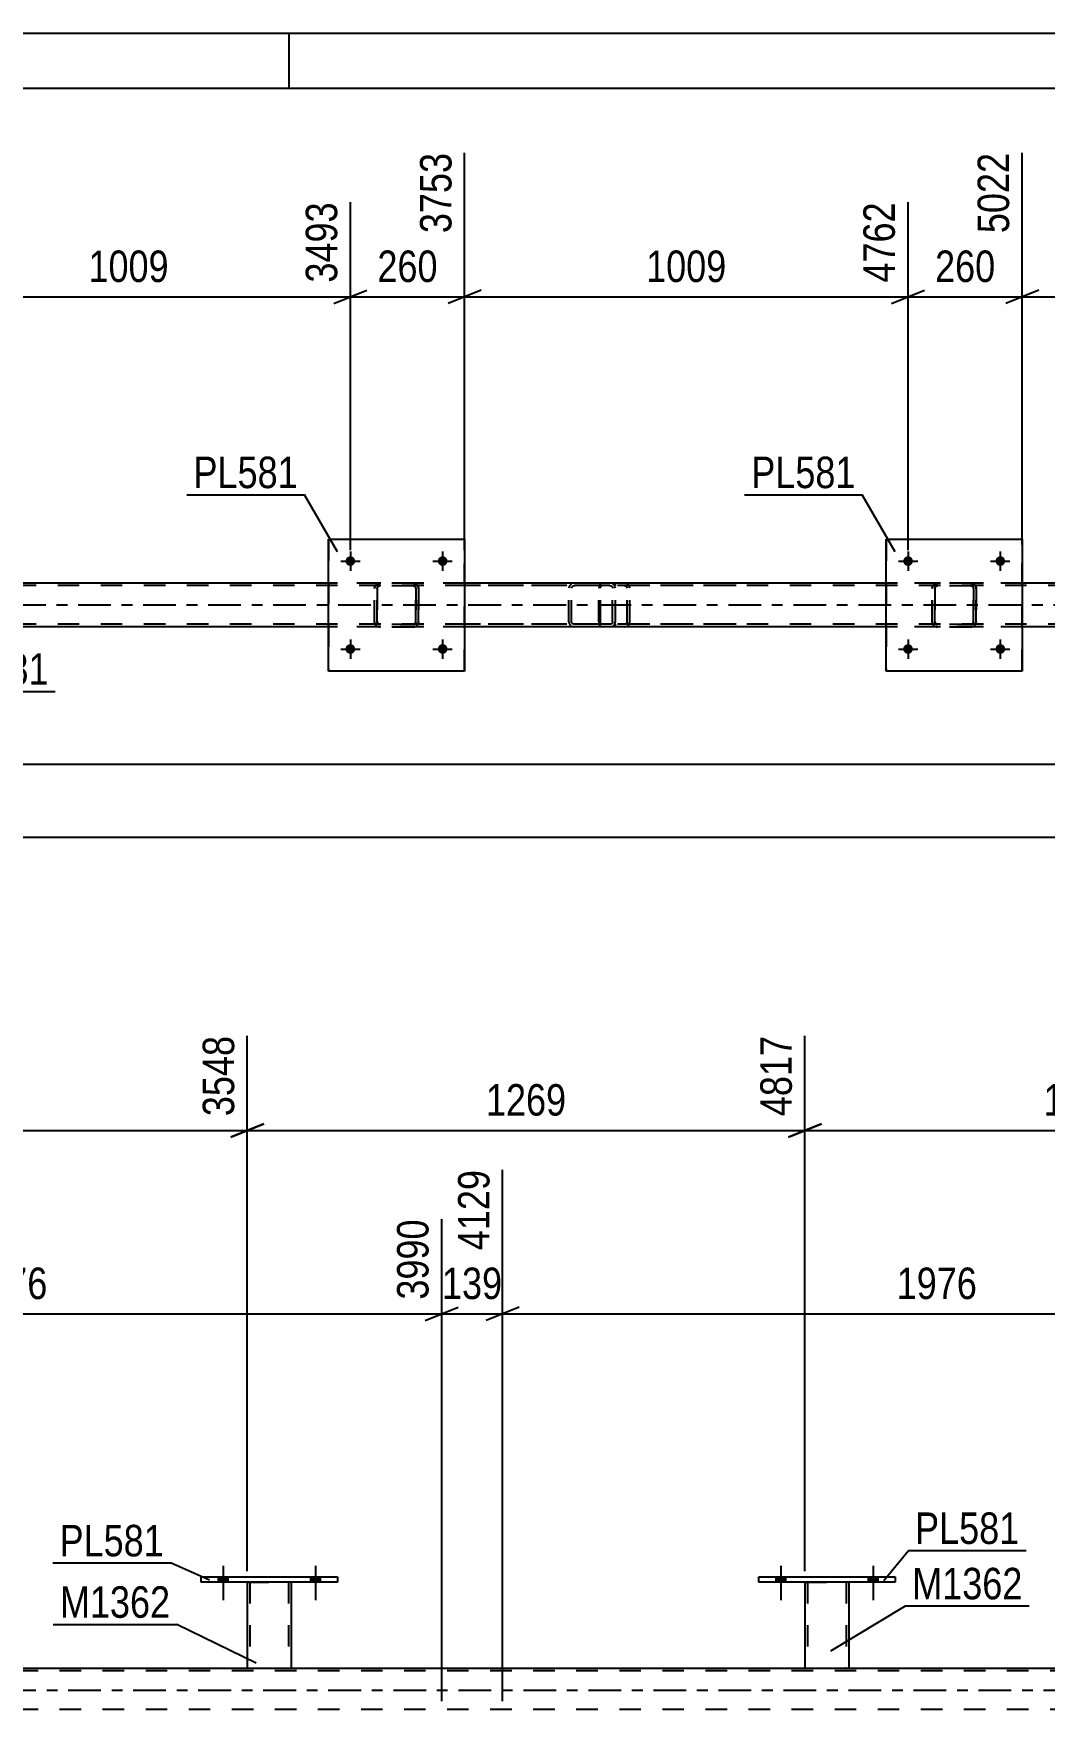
# Model space of a CAD drawing. Header units: millimetres. Extents: x 0 to 841, y 0 to 594.
# Drawn here: x 187.7 to 279.8, y 441.4 to 594 of the extents above; entities that cross this region are included whole.
import ezdxf

# ---------------------------------------------------------------- set-up
doc = ezdxf.new("R2010")
doc.units = ezdxf.units.MM
doc.linetypes.add('DXK_LINE_DOT2', pattern=[3.9198, 1.9599, -1.9599])
doc.linetypes.add('DXK_LINE_DOT3', pattern=[5.9187, 2.979, -0.9799, 0.9799, -0.9799])
doc.styles.add('Arial Narrow', font='ARIALN.TTF', dxfattribs={"height": 0.2})

# ---------------------------------------------------------------- blocks, each defined once
blk = doc.blocks.new('Unknown-122573578-1135 - 10973')
at = {"color": 5, "linetype": 'Continuous'}
for p, q in [((841, 594), (0, 594)), ((211, 589), (211, 594)), ((836, 589), (5, 589))]:
    blk.add_line(p, q, dxfattribs=at)
blk = doc.blocks.new('Part-122573578-2615 - 2500')
at = {"color": 7, "linetype": 'DXK_LINE_DOT2'}
for p, q in [((218.77, 543.49), (218.8, 543.68)), ((218.81, 543.68), (218.77, 543.49)), ((218.77, 540.45), (218.77, 543.49)), ((218.77, 543.49), (218.77, 543.49)), ((218.77, 540.45), (218.77, 543.49)), ((219.01, 543.49), (219.03, 543.59)), ((219.03, 543.59), (219.01, 543.49)), ((219.01, 540.45), (219.01, 543.49)), ((219.01, 543.49), (219.01, 543.49)), ((219.01, 543.49), (219.01, 540.45)), ((219.03, 543.59), (219.08, 543.66)), ((219.08, 543.66), (219.03, 543.59)), ((219.06, 543.94), (219.25, 543.97)), ((219.25, 543.97), (219.06, 543.94)), ((219.06, 543.94), (219.06, 543.94)), ((219.08, 543.66), (219.16, 543.72)), ((219.16, 543.72), (219.08, 543.66)), ((219.16, 543.72), (219.25, 543.73)), ((219.25, 543.73), (219.16, 543.72)), ((222.29, 543.97), (219.25, 543.97)), ((222.29, 543.73), (219.25, 543.73)), ((222.29, 543.97), (222.47, 543.94)), ((222.47, 543.94), (222.29, 543.97)), ((222.29, 543.73), (222.38, 543.72)), ((222.38, 543.72), (222.29, 543.73)), ((222.38, 543.72), (222.38, 543.72)), ((222.38, 543.72), (222.46, 543.66)), ((222.46, 543.66), (222.38, 543.72)), ((222.46, 543.66), (222.51, 543.59)), ((222.51, 543.59), (222.46, 543.66)), ((222.51, 543.59), (222.53, 543.49)), ((222.53, 543.49), (222.51, 543.59)), ((222.53, 540.45), (222.53, 543.49)), ((222.53, 543.49), (222.53, 543.49)), ((222.53, 543.49), (222.53, 540.45)), ((222.73, 543.68), (222.77, 543.49)), ((222.77, 543.49), (222.73, 543.68)), ((222.77, 540.45), (222.77, 543.49)), ((222.77, 543.49), (222.77, 543.49)), ((222.77, 543.49), (222.77, 540.45)), ((218.77, 540.45), (218.77, 540.45)), ((218.8, 540.27), (218.77, 540.45)), ((218.77, 540.45), (218.81, 540.27)), ((219.01, 540.45), (219.01, 540.45)), ((219.03, 540.36), (219.01, 540.45)), ((219.01, 540.45), (219.03, 540.36)), ((219.08, 540.28), (219.03, 540.36)), ((219.03, 540.36), (219.08, 540.28)), ((219.16, 540.23), (219.08, 540.28)), ((219.08, 540.28), (219.16, 540.23)), ((219.25, 540.21), (219.16, 540.23)), ((219.16, 540.23), (219.25, 540.21)), ((222.29, 540.21), (219.25, 540.21)), ((222.38, 540.23), (222.29, 540.21)), ((222.29, 540.21), (222.38, 540.23)), ((222.46, 540.28), (222.38, 540.23)), ((222.38, 540.23), (222.46, 540.28)), ((222.38, 540.23), (222.38, 540.23)), ((222.51, 540.36), (222.46, 540.28)), ((222.46, 540.28), (222.51, 540.36)), ((222.53, 540.45), (222.51, 540.36)), ((222.51, 540.36), (222.53, 540.45)), ((222.53, 540.45), (222.53, 540.45)), ((222.77, 540.45), (222.73, 540.27)), ((222.73, 540.27), (222.77, 540.45)), ((222.77, 540.45), (222.77, 540.45)), ((219.06, 540.01), (219.06, 540.01)), ((219.25, 539.97), (219.06, 540.01)), ((219.06, 540.01), (219.25, 539.97)), ((222.29, 539.97), (219.25, 539.97)), ((222.47, 540.01), (222.29, 539.97)), ((222.29, 539.97), (222.47, 540.01))]:
    blk.add_line(p, q, dxfattribs=at)
at = {"color": 7, "linetype": 'DXK_LINE_DOT3'}
blk.add_line((220.77, 541.97), (220.77, 541.97), dxfattribs=at)
at = {"color": 7, "linetype": 'DXK_LINE_DOT2'}
for centre, start, end in [((219.25, 543.49), 112.5, 157.5), ((219.25, 543.49), 112.5, 157.5), ((222.29, 543.49), 22.5, 67.5), ((222.29, 543.49), 22.5, 67.5), ((219.25, 540.45), 202.5, 247.5), ((219.25, 540.45), 202.5, 247.5), ((222.29, 540.45), 292.5, 337.5), ((222.29, 540.45), 292.5, 337.5)]:
    blk.add_arc(centre, 0.48, start, end, dxfattribs=at)
blk = doc.blocks.new('Part-122573578-2550 - 2500')
at = {"color": 7, "linetype": 'DXK_LINE_DOT2'}
for p, q in [((756.34, 543.74), (103.01, 543.74)), ((756.34, 543.98), (214.57, 543.98)), ((226.97, 543.98), (214.57, 543.98)), ((277.73, 543.98), (265.33, 543.98)), ((756.34, 540.22), (103.01, 540.22)), ((756.34, 539.98), (214.57, 539.98)), ((226.97, 539.98), (214.57, 539.98)), ((277.73, 539.98), (265.33, 539.98))]:
    blk.add_line(p, q, dxfattribs=at)
at = {"color": 2, "linetype": 'Continuous'}
for p, q in [((214.57, 543.98), (176.21, 543.98)), ((265.33, 543.98), (226.97, 543.98)), ((316.09, 543.98), (277.73, 543.98)), ((214.57, 539.98), (176.21, 539.98)), ((265.33, 539.98), (226.97, 539.98)), ((316.09, 539.98), (277.73, 539.98))]:
    blk.add_line(p, q, dxfattribs=at)
at = {"color": 7, "linetype": 'DXK_LINE_DOT3'}
blk.add_line((103.01, 541.98), (756.34, 541.98), dxfattribs=at)
blk = doc.blocks.new('Bolt-122573578-2576 - 2500')
at = {"linetype": 'Continuous'}
for points in [[(216.13, 545.97), (216.14, 546.07), (216.17, 546.15), (216.21, 546.23), (216.27, 546.3), (216.35, 546.36), (216.43, 546.39), (216.52, 546.41), (216.61, 546.41), (216.7, 546.39), (216.79, 546.36), (216.86, 546.3), (216.92, 546.23), (216.97, 546.15), (217, 546.07), (217.01, 545.97), (217, 545.88), (216.97, 545.8), (216.92, 545.72), (216.86, 545.65), (216.79, 545.59), (216.7, 545.56), (216.61, 545.54), (216.52, 545.54), (216.43, 545.56), (216.35, 545.59), (216.27, 545.65), (216.21, 545.72), (216.17, 545.8), (216.14, 545.88)], [(224.53, 545.97), (224.54, 546.07), (224.57, 546.15), (224.61, 546.23), (224.67, 546.3), (224.75, 546.36), (224.83, 546.39), (224.92, 546.41), (225.01, 546.41), (225.1, 546.39), (225.19, 546.36), (225.26, 546.3), (225.32, 546.23), (225.37, 546.15), (225.4, 546.07), (225.41, 545.97), (225.4, 545.88), (225.37, 545.8), (225.32, 545.72), (225.26, 545.65), (225.19, 545.59), (225.1, 545.56), (225.01, 545.54), (224.92, 545.54), (224.83, 545.56), (224.75, 545.59), (224.67, 545.65), (224.61, 545.72), (224.57, 545.8), (224.54, 545.88)]]:
    blk.add_hatch(color=1, dxfattribs=at).paths.add_polyline_path(points)
at = {"color": 1, "linetype": 'Continuous'}
for p, q in [((216.57, 546.85), (216.57, 545.09)), ((224.97, 546.85), (224.97, 545.09)), ((215.69, 545.97), (217.45, 545.97)), ((224.09, 545.97), (225.85, 545.97))]:
    blk.add_line(p, q, dxfattribs=at)
blk = doc.blocks.new('Bolt-122573578-2577 - 2500')
at = {"linetype": 'Continuous'}
for points in [[(216.13, 537.97), (216.14, 538.07), (216.17, 538.15), (216.21, 538.23), (216.27, 538.3), (216.35, 538.36), (216.43, 538.39), (216.52, 538.41), (216.61, 538.41), (216.7, 538.39), (216.79, 538.36), (216.86, 538.3), (216.92, 538.23), (216.97, 538.15), (217, 538.07), (217.01, 537.97), (217, 537.88), (216.97, 537.8), (216.92, 537.72), (216.86, 537.65), (216.79, 537.59), (216.7, 537.56), (216.61, 537.54), (216.52, 537.54), (216.43, 537.56), (216.35, 537.59), (216.27, 537.65), (216.21, 537.72), (216.17, 537.8), (216.14, 537.88)], [(224.53, 537.97), (224.54, 538.07), (224.57, 538.15), (224.61, 538.23), (224.67, 538.3), (224.75, 538.36), (224.83, 538.39), (224.92, 538.41), (225.01, 538.41), (225.1, 538.39), (225.19, 538.36), (225.26, 538.3), (225.32, 538.23), (225.37, 538.15), (225.4, 538.07), (225.41, 537.97), (225.4, 537.88), (225.37, 537.8), (225.32, 537.72), (225.26, 537.65), (225.19, 537.59), (225.1, 537.56), (225.01, 537.54), (224.92, 537.54), (224.83, 537.56), (224.75, 537.59), (224.67, 537.65), (224.61, 537.72), (224.57, 537.8), (224.54, 537.88)]]:
    blk.add_hatch(color=1, dxfattribs=at).paths.add_polyline_path(points)
at = {"color": 1, "linetype": 'Continuous'}
for p, q in [((216.57, 538.85), (216.57, 537.09)), ((224.97, 538.85), (224.97, 537.09)), ((215.69, 537.97), (217.45, 537.97)), ((224.09, 537.97), (225.85, 537.97))]:
    blk.add_line(p, q, dxfattribs=at)
blk = doc.blocks.new('Bolt-122573578-2578 - 2500')
at = {"linetype": 'Continuous'}
for points in [[(266.89, 545.97), (266.9, 546.07), (266.93, 546.15), (266.98, 546.23), (267.04, 546.3), (267.11, 546.36), (267.2, 546.39), (267.29, 546.41), (267.38, 546.41), (267.47, 546.39), (267.55, 546.36), (267.63, 546.3), (267.69, 546.23), (267.73, 546.15), (267.76, 546.07), (267.77, 545.97), (267.76, 545.88), (267.73, 545.8), (267.69, 545.72), (267.63, 545.65), (267.55, 545.59), (267.47, 545.56), (267.38, 545.54), (267.29, 545.54), (267.2, 545.56), (267.11, 545.59), (267.04, 545.65), (266.98, 545.72), (266.93, 545.8), (266.9, 545.88)], [(275.29, 545.97), (275.3, 546.07), (275.33, 546.15), (275.38, 546.23), (275.44, 546.3), (275.51, 546.36), (275.6, 546.39), (275.69, 546.41), (275.78, 546.41), (275.87, 546.39), (275.95, 546.36), (276.03, 546.3), (276.09, 546.23), (276.13, 546.15), (276.16, 546.07), (276.17, 545.97), (276.16, 545.88), (276.13, 545.8), (276.09, 545.72), (276.03, 545.65), (275.95, 545.59), (275.87, 545.56), (275.78, 545.54), (275.69, 545.54), (275.6, 545.56), (275.51, 545.59), (275.44, 545.65), (275.38, 545.72), (275.33, 545.8), (275.3, 545.88)]]:
    blk.add_hatch(color=1, dxfattribs=at).paths.add_polyline_path(points)
at = {"color": 1, "linetype": 'Continuous'}
for p, q in [((267.33, 546.85), (267.33, 545.09)), ((275.73, 546.85), (275.73, 545.09)), ((266.45, 545.97), (268.21, 545.97)), ((274.85, 545.97), (276.61, 545.97))]:
    blk.add_line(p, q, dxfattribs=at)
blk = doc.blocks.new('Bolt-122573578-2579 - 2500')
at = {"linetype": 'Continuous'}
for points in [[(266.89, 537.97), (266.9, 538.07), (266.93, 538.15), (266.98, 538.23), (267.04, 538.3), (267.11, 538.36), (267.2, 538.39), (267.29, 538.41), (267.38, 538.41), (267.47, 538.39), (267.55, 538.36), (267.63, 538.3), (267.69, 538.23), (267.73, 538.15), (267.76, 538.07), (267.77, 537.97), (267.76, 537.88), (267.73, 537.8), (267.69, 537.72), (267.63, 537.65), (267.55, 537.59), (267.47, 537.56), (267.38, 537.54), (267.29, 537.54), (267.2, 537.56), (267.11, 537.59), (267.04, 537.65), (266.98, 537.72), (266.93, 537.8), (266.9, 537.88)], [(275.29, 537.97), (275.3, 538.07), (275.33, 538.15), (275.38, 538.23), (275.44, 538.3), (275.51, 538.36), (275.6, 538.39), (275.69, 538.41), (275.78, 538.41), (275.87, 538.39), (275.95, 538.36), (276.03, 538.3), (276.09, 538.23), (276.13, 538.15), (276.16, 538.07), (276.17, 537.97), (276.16, 537.88), (276.13, 537.8), (276.09, 537.72), (276.03, 537.65), (275.95, 537.59), (275.87, 537.56), (275.78, 537.54), (275.69, 537.54), (275.6, 537.56), (275.51, 537.59), (275.44, 537.65), (275.38, 537.72), (275.33, 537.8), (275.3, 537.88)]]:
    blk.add_hatch(color=1, dxfattribs=at).paths.add_polyline_path(points)
at = {"color": 1, "linetype": 'Continuous'}
for p, q in [((267.33, 538.85), (267.33, 537.09)), ((275.73, 538.85), (275.73, 537.09)), ((266.45, 537.97), (268.21, 537.97)), ((274.85, 537.97), (276.61, 537.97))]:
    blk.add_line(p, q, dxfattribs=at)
blk = doc.blocks.new('Part-122573578-2614 - 2500')
at = {"color": 2, "linetype": 'Continuous'}
for p, q in [((214.57, 535.97), (214.57, 547.97)), ((214.57, 547.97), (214.57, 547.97)), ((214.57, 547.97), (226.97, 547.97)), ((226.97, 547.97), (226.97, 535.97)), ((214.57, 535.97), (214.57, 535.97)), ((226.97, 535.97), (214.57, 535.97))]:
    blk.add_line(p, q, dxfattribs=at)
at = {"color": 7, "linetype": 'DXK_LINE_DOT2'}
for p, q in [((214.57, 547.97), (214.57, 535.97)), ((214.57, 547.97), (214.57, 547.97)), ((226.97, 535.97), (226.97, 547.97)), ((214.57, 535.97), (214.57, 535.97))]:
    blk.add_line(p, q, dxfattribs=at)
blk = doc.blocks.new('Part-122573578-2620 - 2500')
at = {"color": 2, "linetype": 'Continuous'}
for p, q in [((265.33, 535.97), (265.33, 547.97)), ((265.33, 547.97), (265.33, 547.97)), ((265.33, 547.97), (277.73, 547.97)), ((277.73, 547.97), (277.73, 535.97)), ((265.33, 535.97), (265.33, 535.97)), ((277.73, 535.97), (265.33, 535.97))]:
    blk.add_line(p, q, dxfattribs=at)
at = {"color": 7, "linetype": 'DXK_LINE_DOT2'}
for p, q in [((265.33, 547.97), (265.33, 535.97)), ((265.33, 547.97), (265.33, 547.97)), ((277.73, 535.97), (277.73, 547.97)), ((265.33, 535.97), (265.33, 535.97))]:
    blk.add_line(p, q, dxfattribs=at)
blk = doc.blocks.new('Part-122573578-2621 - 2500')
at = {"color": 7, "linetype": 'DXK_LINE_DOT2'}
for p, q in [((269.53, 543.49), (269.57, 543.68)), ((269.57, 543.68), (269.53, 543.49)), ((269.53, 540.45), (269.53, 543.49)), ((269.53, 543.49), (269.53, 543.49)), ((269.53, 540.45), (269.53, 543.49)), ((269.77, 543.49), (269.79, 543.59)), ((269.79, 543.59), (269.77, 543.49)), ((269.77, 540.45), (269.77, 543.49)), ((269.77, 543.49), (269.77, 543.49)), ((269.77, 543.49), (269.77, 540.45)), ((269.79, 543.59), (269.84, 543.66)), ((269.84, 543.66), (269.79, 543.59)), ((269.83, 543.94), (270.01, 543.97)), ((270.01, 543.97), (269.83, 543.94)), ((269.83, 543.94), (269.83, 543.94)), ((269.84, 543.66), (269.92, 543.72)), ((269.92, 543.72), (269.84, 543.66)), ((269.92, 543.72), (270.01, 543.73)), ((270.01, 543.73), (269.92, 543.72)), ((273.05, 543.97), (270.01, 543.97)), ((273.05, 543.73), (270.01, 543.73)), ((273.05, 543.97), (273.23, 543.94)), ((273.24, 543.94), (273.05, 543.97)), ((273.05, 543.73), (273.14, 543.72)), ((273.14, 543.72), (273.05, 543.73)), ((273.14, 543.72), (273.14, 543.72)), ((273.14, 543.72), (273.22, 543.66)), ((273.22, 543.66), (273.14, 543.72)), ((273.22, 543.66), (273.27, 543.59)), ((273.27, 543.59), (273.22, 543.66)), ((273.27, 543.59), (273.29, 543.49)), ((273.29, 543.49), (273.27, 543.59)), ((273.29, 540.45), (273.29, 543.49)), ((273.29, 543.49), (273.29, 543.49)), ((273.29, 543.49), (273.29, 540.45)), ((273.49, 543.68), (273.53, 543.49)), ((273.53, 543.49), (273.5, 543.68)), ((273.53, 540.45), (273.53, 543.49)), ((273.53, 543.49), (273.53, 543.49)), ((273.53, 543.49), (273.53, 540.45)), ((269.53, 540.45), (269.53, 540.45)), ((269.57, 540.27), (269.53, 540.45)), ((269.53, 540.45), (269.57, 540.27)), ((269.77, 540.45), (269.77, 540.45)), ((269.79, 540.36), (269.77, 540.45)), ((269.77, 540.45), (269.79, 540.36)), ((269.84, 540.28), (269.79, 540.36)), ((269.79, 540.36), (269.84, 540.28)), ((269.92, 540.23), (269.84, 540.28)), ((269.84, 540.28), (269.92, 540.23)), ((270.01, 540.21), (269.92, 540.23)), ((269.92, 540.23), (270.01, 540.21)), ((273.05, 540.21), (270.01, 540.21)), ((273.14, 540.23), (273.05, 540.21)), ((273.05, 540.21), (273.14, 540.23)), ((273.22, 540.28), (273.14, 540.23)), ((273.14, 540.23), (273.22, 540.28)), ((273.14, 540.23), (273.14, 540.23)), ((273.27, 540.36), (273.22, 540.28)), ((273.22, 540.28), (273.27, 540.36)), ((273.29, 540.45), (273.27, 540.36)), ((273.27, 540.36), (273.29, 540.45)), ((273.29, 540.45), (273.29, 540.45)), ((273.53, 540.45), (273.49, 540.27)), ((273.5, 540.27), (273.53, 540.45)), ((273.53, 540.45), (273.53, 540.45)), ((269.83, 540.01), (269.83, 540.01)), ((270.01, 539.97), (269.83, 540.01)), ((269.83, 540.01), (270.01, 539.97)), ((273.05, 539.97), (270.01, 539.97)), ((273.23, 540.01), (273.05, 539.97)), ((273.05, 539.97), (273.24, 540.01))]:
    blk.add_line(p, q, dxfattribs=at)
at = {"color": 7, "linetype": 'DXK_LINE_DOT3'}
blk.add_line((271.53, 541.97), (271.53, 541.97), dxfattribs=at)
at = {"color": 7, "linetype": 'DXK_LINE_DOT2'}
for centre, start, end in [((270.01, 543.49), 112.5, 157.5), ((270.01, 543.49), 112.5, 157.5), ((273.05, 543.49), 22.5, 67.5), ((273.05, 543.49), 22.5, 67.5), ((270.01, 540.45), 202.5, 247.5), ((270.01, 540.45), 202.5, 247.5), ((273.05, 540.45), 292.5, 337.5), ((273.05, 540.45), 292.5, 337.5)]:
    blk.add_arc(centre, 0.48, start, end, dxfattribs=at)
blk = doc.blocks.new('Part-122573578-2693 - 2500')
at = {"color": 7, "linetype": 'DXK_LINE_DOT2'}
for p, q in [((239.22, 543.68), (239.2, 543.5)), ((239.2, 540.46), (239.2, 543.5)), ((239.28, 543.83), (239.22, 543.68)), ((239.36, 543.94), (239.28, 543.83)), ((239.33, 543.5), (239.34, 543.59)), ((239.33, 540.46), (239.33, 543.5)), ((239.34, 543.59), (239.37, 543.67)), ((239.46, 543.98), (239.36, 543.94)), ((239.37, 543.67), (239.41, 543.72)), ((239.41, 543.72), (239.46, 543.74)), ((251.68, 543.98), (239.46, 543.98)), ((251.68, 543.74), (239.46, 543.74)), ((240.69, 543.74), (240.69, 543.98)), ((241.7, 543.94), (241.5, 543.98)), ((241.5, 543.74), (241.6, 543.72)), ((241.6, 543.72), (241.68, 543.67)), ((241.68, 543.67), (241.74, 543.59)), ((241.74, 543.59), (241.76, 543.5)), ((241.76, 540.46), (241.76, 543.5)), ((241.97, 543.67), (241.97, 543.68)), ((242.01, 543.5), (241.97, 543.67)), ((242.01, 540.46), (242.01, 543.5)), ((239.2, 540.46), (239.22, 540.27)), ((239.22, 540.27), (239.28, 540.12)), ((239.28, 540.12), (239.36, 540.01)), ((239.34, 540.36), (239.33, 540.46)), ((239.37, 540.29), (239.34, 540.36)), ((239.41, 540.23), (239.37, 540.29)), ((239.46, 540.22), (239.41, 540.23)), ((251.68, 540.22), (239.46, 540.22)), ((240.69, 539.98), (240.69, 540.22)), ((241.6, 540.23), (241.5, 540.22)), ((241.68, 540.29), (241.6, 540.23)), ((241.74, 540.36), (241.68, 540.29)), ((241.76, 540.46), (241.74, 540.36)), ((241.97, 540.27), (242.01, 540.46)), ((239.36, 540.01), (239.46, 539.98)), ((251.68, 539.98), (239.46, 539.98)), ((241.5, 539.98), (241.7, 540.01))]:
    blk.add_line(p, q, dxfattribs=at)
for centre, start, end in [((241.52, 543.48), 23.9465, 68.8966), ((241.52, 540.47), 291.1034, 336.0535)]:
    blk.add_arc(centre, 0.493, start, end, dxfattribs=at)
blk = doc.blocks.new('Part-122573578-2706 - 2500')
at = {"color": 7, "linetype": 'DXK_LINE_DOT2'}
for p, q in [((240.18, 543.98), (226.12, 543.98)), ((240.18, 543.74), (226.12, 543.74)), ((236.49, 543.67), (236.46, 543.5)), ((236.46, 540.46), (236.46, 543.5)), ((236.5, 543.68), (236.49, 543.67)), ((236.71, 543.5), (236.73, 543.59)), ((236.71, 540.46), (236.71, 543.5)), ((236.73, 543.59), (236.79, 543.67)), ((236.97, 543.98), (236.77, 543.94)), ((236.79, 543.67), (236.87, 543.72)), ((236.87, 543.72), (236.97, 543.74)), ((240.37, 543.94), (240.18, 543.98)), ((240.18, 543.74), (240.28, 543.72)), ((240.28, 543.72), (240.36, 543.67)), ((240.36, 543.67), (240.42, 543.59)), ((240.42, 543.59), (240.43, 543.5)), ((240.43, 540.46), (240.43, 543.5)), ((240.65, 543.67), (240.65, 543.68)), ((240.69, 543.5), (240.65, 543.67)), ((240.69, 540.46), (240.69, 543.5)), ((240.18, 540.22), (226.12, 540.22)), ((236.46, 540.46), (236.5, 540.27)), ((236.73, 540.36), (236.71, 540.46)), ((236.79, 540.29), (236.73, 540.36)), ((236.87, 540.23), (236.79, 540.29)), ((236.97, 540.22), (236.87, 540.23)), ((240.28, 540.23), (240.18, 540.22)), ((240.36, 540.29), (240.28, 540.23)), ((240.42, 540.36), (240.36, 540.29)), ((240.43, 540.46), (240.42, 540.36)), ((240.65, 540.27), (240.69, 540.46)), ((240.18, 539.98), (226.12, 539.98)), ((236.77, 540.01), (236.97, 539.98)), ((240.18, 539.98), (240.37, 540.01))]:
    blk.add_line(p, q, dxfattribs=at)
for centre, start, end in [((236.95, 543.48), 110.9282, 155.8647), ((240.2, 543.48), 24.1353, 69.0718), ((236.95, 540.47), 204.1353, 249.0718), ((240.2, 540.47), 290.9282, 335.8647)]:
    blk.add_arc(centre, 0.495, start, end, dxfattribs=at)
blk = doc.blocks.new('Part-122573578-3309 - 3249')
at = {"color": 2, "linetype": 'Continuous'}
blk.add_line((90.27, 445.2), (744.75, 445.2), dxfattribs=at)
at = {"color": 7, "linetype": 'DXK_LINE_DOT2'}
for p, q in [((744.75, 444.96), (90.27, 444.96)), ((744.75, 441.44), (90.27, 441.44))]:
    blk.add_line(p, q, dxfattribs=at)
at = {"color": 7, "linetype": 'DXK_LINE_DOT3'}
blk.add_line((90.27, 443.2), (744.75, 443.2), dxfattribs=at)
blk = doc.blocks.new('Bolt-122573578-3516 - 3249')
at = {"linetype": 'Continuous'}
for points in [[(255.31, 453.04), (256.19, 453.04), (256.19, 453.52), (255.31, 453.52)], [(263.71, 453.04), (264.59, 453.04), (264.59, 453.52), (263.71, 453.52)]]:
    blk.add_hatch(color=1, dxfattribs=at).paths.add_polyline_path(points)
at = {"color": 1, "linetype": 'Continuous'}
for p, q in [((255.31, 453.52), (255.31, 453.04)), ((255.75, 454.52), (255.75, 451.4)), ((256.19, 453.52), (256.19, 453.04)), ((263.71, 453.52), (263.71, 453.04)), ((264.15, 454.52), (264.15, 451.4)), ((264.59, 453.52), (264.59, 453.04))]:
    blk.add_line(p, q, dxfattribs=at)
blk = doc.blocks.new('Bolt-122573578-3518 - 3249')
at = {"linetype": 'Continuous'}
for points in [[(204.55, 453.04), (205.43, 453.04), (205.43, 453.52), (204.55, 453.52)], [(212.95, 453.04), (213.83, 453.04), (213.83, 453.52), (212.95, 453.52)]]:
    blk.add_hatch(color=1, dxfattribs=at).paths.add_polyline_path(points)
at = {"color": 1, "linetype": 'Continuous'}
for p, q in [((204.55, 453.52), (204.55, 453.04)), ((204.99, 454.52), (204.99, 451.4)), ((205.43, 453.52), (205.43, 453.04)), ((212.95, 453.52), (212.95, 453.04)), ((213.39, 454.52), (213.39, 451.4)), ((213.83, 453.52), (213.83, 453.04))]:
    blk.add_line(p, q, dxfattribs=at)
blk = doc.blocks.new('Bolt-122573578-3519 - 3249')
at = {"linetype": 'Continuous'}
for points in [[(204.55, 453.04), (205.43, 453.04), (205.43, 453.52), (204.55, 453.52)], [(212.95, 453.04), (213.83, 453.04), (213.83, 453.52), (212.95, 453.52)]]:
    blk.add_hatch(color=1, dxfattribs=at).paths.add_polyline_path(points)
at = {"color": 1, "linetype": 'Continuous'}
for p, q in [((204.55, 453.52), (204.55, 453.04)), ((204.99, 454.52), (204.99, 451.4)), ((205.43, 453.52), (205.43, 453.04)), ((212.95, 453.52), (212.95, 453.04)), ((213.39, 454.52), (213.39, 451.4)), ((213.83, 453.52), (213.83, 453.04))]:
    blk.add_line(p, q, dxfattribs=at)
blk = doc.blocks.new('Bolt-122573578-3551 - 3249')
at = {"linetype": 'Continuous'}
for points in [[(255.31, 453.04), (256.19, 453.04), (256.19, 453.52), (255.31, 453.52)], [(263.71, 453.04), (264.59, 453.04), (264.59, 453.52), (263.71, 453.52)]]:
    blk.add_hatch(color=1, dxfattribs=at).paths.add_polyline_path(points)
at = {"color": 1, "linetype": 'Continuous'}
for p, q in [((255.31, 453.52), (255.31, 453.04)), ((255.75, 454.52), (255.75, 451.4)), ((256.19, 453.52), (256.19, 453.04)), ((263.71, 453.52), (263.71, 453.04)), ((264.15, 454.52), (264.15, 451.4)), ((264.59, 453.52), (264.59, 453.04))]:
    blk.add_line(p, q, dxfattribs=at)
blk = doc.blocks.new('Part-122573578-3610 - 3249')
at = {"color": 2, "linetype": 'Continuous'}
for p, q in [((253.75, 453.52), (266.15, 453.52)), ((253.75, 453.04), (253.75, 453.52)), ((266.15, 453.52), (266.15, 453.04)), ((266.15, 453.04), (253.75, 453.04))]:
    blk.add_line(p, q, dxfattribs=at)
blk = doc.blocks.new('Part-122573578-3615 - 3249')
at = {"color": 2, "linetype": 'Continuous'}
for p, q in [((207.19, 453.04), (207.18, 445.2)), ((211.19, 453.04), (211.18, 445.2)), ((207.18, 445.2), (211.18, 445.2))]:
    blk.add_line(p, q, dxfattribs=at)
at = {"color": 7, "linetype": 'DXK_LINE_DOT2'}
for p, q in [((207.19, 453.04), (211.19, 453.04)), ((207.19, 453.04), (207.19, 453.04)), ((207.19, 453.04), (207.19, 453.04)), ((207.43, 453.04), (207.42, 445.2)), ((210.95, 453.04), (210.94, 445.2)), ((211.19, 453.04), (211.19, 453.04)), ((211.19, 453.04), (211.19, 453.04)), ((210.89, 445.2), (210.93, 445.2)), ((210.89, 445.2), (210.93, 445.2)), ((210.93, 445.2), (210.94, 445.2)), ((210.93, 445.2), (210.94, 445.2))]:
    blk.add_line(p, q, dxfattribs=at)
blk = doc.blocks.new('Part-122573578-3620 - 3249')
at = {"color": 2, "linetype": 'Continuous'}
for p, q in [((202.99, 453.52), (215.39, 453.52)), ((202.99, 453.04), (202.99, 453.52)), ((215.39, 453.52), (215.39, 453.04)), ((215.39, 453.04), (202.99, 453.04))]:
    blk.add_line(p, q, dxfattribs=at)
blk = doc.blocks.new('Part-122573578-3694 - 3249')
at = {"color": 2, "linetype": 'Continuous'}
for p, q in [((257.95, 453.04), (257.95, 445.2)), ((261.95, 453.04), (261.95, 445.2)), ((257.95, 445.2), (261.95, 445.2))]:
    blk.add_line(p, q, dxfattribs=at)
at = {"color": 7, "linetype": 'DXK_LINE_DOT2'}
for p, q in [((257.95, 453.04), (261.95, 453.04)), ((257.95, 453.04), (257.95, 453.04)), ((257.95, 453.04), (257.95, 453.04)), ((258.19, 453.04), (258.19, 445.2)), ((261.71, 453.04), (261.71, 445.2)), ((261.95, 453.04), (261.95, 453.04)), ((261.95, 453.04), (261.95, 453.04)), ((261.69, 445.2), (261.65, 445.2)), ((261.65, 445.2), (261.69, 445.2)), ((261.71, 445.2), (261.69, 445.2)), ((261.69, 445.2), (261.71, 445.2))]:
    blk.add_line(p, q, dxfattribs=at)
blk = doc.blocks.new('StraightDimension-122573578-2791 - 2500')
at = {"color": 7, "linetype": 'Continuous'}
blk.add_line((87.45, 520.86), (794.1, 520.86), dxfattribs=at)
blk = doc.blocks.new('StraightDimension-122573578-7342 - 2500')
at = {"color": 7, "linetype": 'Continuous'}
for p, q in [((277.73, 547.48), (277.73, 583.14)), ((318.09, 546.97), (318.09, 578.64)), ((279.23, 570.63), (276.23, 569.43)), ((316.59, 569.43), (319.59, 570.63)), ((277.73, 570.03), (318.09, 570.03))]:
    blk.add_line(p, q, dxfattribs=at)
at = {"color": 0, "linetype": 'Continuous'}
blk.add_wipeout([(317.49, 579.24), (313.29, 579.24), (313.29, 570.73), (317.49, 570.73)], dxfattribs=at)
at = {"color": 0}
blk.add_wipeout([(302.17, 570.78), (302.17, 574.98), (293.65, 574.98), (293.65, 570.78)], dxfattribs=at)
at = {"color": 3, "linetype": 'Continuous', "style": 'Arial Narrow'}
blk.add_text('6031', height=2.863, rotation=90.0002, dxfattribs=at).set_placement((316.89, 571.33))
at = {"color": 3, "style": 'Arial Narrow'}
blk.add_text('1009', height=2.863, dxfattribs=at).set_placement((294.25, 571.38))
blk = doc.blocks.new('StraightDimension-122573578-7343 - 2500')
at = {"color": 7, "linetype": 'Continuous'}
for p, q in [((277.73, 547.48), (277.73, 583.14)), ((267.33, 546.97), (267.33, 578.64)), ((265.83, 569.43), (268.83, 570.63)), ((279.23, 570.63), (276.23, 569.43)), ((267.33, 570.03), (277.73, 570.03))]:
    blk.add_line(p, q, dxfattribs=at)
at = {"color": 0}
blk.add_wipeout([(275.87, 570.78), (275.87, 574.98), (269.19, 574.98), (269.19, 570.78)], dxfattribs=at)
at = {"color": 3, "style": 'Arial Narrow'}
blk.add_text('260', height=2.863, dxfattribs=at).set_placement((269.79, 571.38))
at = {"color": 0, "linetype": 'Continuous'}
blk.add_wipeout([(277.13, 583.74), (272.93, 583.74), (272.93, 575.23), (277.13, 575.23)], dxfattribs=at)
at = {"color": 3, "linetype": 'Continuous', "style": 'Arial Narrow'}
blk.add_text('5022', height=2.863, rotation=90.0002, dxfattribs=at).set_placement((276.53, 575.83))
blk = doc.blocks.new('StraightDimension-122573578-7344 - 2500')
at = {"color": 7, "linetype": 'Continuous'}
for p, q in [((226.97, 546.98), (226.97, 583.14)), ((267.33, 546.97), (267.33, 578.64)), ((228.47, 570.63), (225.47, 569.43)), ((265.83, 569.43), (268.83, 570.63)), ((226.97, 570.03), (267.33, 570.03))]:
    blk.add_line(p, q, dxfattribs=at)
at = {"color": 0, "linetype": 'Continuous'}
blk.add_wipeout([(266.73, 579.24), (262.53, 579.24), (262.53, 570.73), (266.73, 570.73)], dxfattribs=at)
at = {"color": 0}
blk.add_wipeout([(251.41, 570.78), (251.41, 574.98), (242.89, 574.98), (242.89, 570.78)], dxfattribs=at)
at = {"color": 3, "linetype": 'Continuous', "style": 'Arial Narrow'}
blk.add_text('4762', height=2.863, rotation=90.0002, dxfattribs=at).set_placement((266.13, 571.33))
at = {"color": 3, "style": 'Arial Narrow'}
blk.add_text('1009', height=2.863, dxfattribs=at).set_placement((243.49, 571.38))
blk = doc.blocks.new('StraightDimension-122573578-7345 - 2500')
at = {"color": 7, "linetype": 'Continuous'}
for p, q in [((226.97, 546.98), (226.97, 583.14)), ((216.57, 546.97), (216.57, 578.64)), ((215.07, 569.43), (218.07, 570.63)), ((228.47, 570.63), (225.47, 569.43)), ((216.57, 570.03), (226.97, 570.03))]:
    blk.add_line(p, q, dxfattribs=at)
at = {"color": 0}
blk.add_wipeout([(225.11, 570.78), (225.11, 574.98), (218.43, 574.98), (218.43, 570.78)], dxfattribs=at)
at = {"color": 3, "style": 'Arial Narrow'}
blk.add_text('260', height=2.863, dxfattribs=at).set_placement((219.03, 571.38))
at = {"color": 0, "linetype": 'Continuous'}
blk.add_wipeout([(226.37, 583.74), (222.17, 583.74), (222.17, 575.23), (226.37, 575.23)], dxfattribs=at)
at = {"color": 3, "linetype": 'Continuous', "style": 'Arial Narrow'}
blk.add_text('3753', height=2.863, rotation=90.0002, dxfattribs=at).set_placement((225.77, 575.83))
blk = doc.blocks.new('StraightDimension-122573578-7346 - 2500')
at = {"color": 7, "linetype": 'Continuous'}
for p, q in [((176.21, 547.33), (176.21, 583.14)), ((216.57, 546.97), (216.57, 578.64)), ((177.71, 570.63), (174.71, 569.43)), ((215.07, 569.43), (218.07, 570.63)), ((176.21, 570.03), (216.57, 570.03))]:
    blk.add_line(p, q, dxfattribs=at)
at = {"color": 0, "linetype": 'Continuous'}
blk.add_wipeout([(215.97, 579.24), (211.77, 579.24), (211.77, 570.73), (215.97, 570.73)], dxfattribs=at)
at = {"color": 0}
blk.add_wipeout([(200.64, 570.78), (200.64, 574.98), (192.13, 574.98), (192.13, 570.78)], dxfattribs=at)
at = {"color": 3, "linetype": 'Continuous', "style": 'Arial Narrow'}
blk.add_text('3493', height=2.863, rotation=90.0002, dxfattribs=at).set_placement((215.37, 571.33))
at = {"color": 3, "style": 'Arial Narrow'}
blk.add_text('1009', height=2.863, dxfattribs=at).set_placement((192.73, 571.38))
blk = doc.blocks.new('StraightDimension-122573578-7714 - 2500')
at = {"color": 7, "linetype": 'Continuous'}
blk.add_line((88.09, 527.5), (793.46, 527.5), dxfattribs=at)
blk = doc.blocks.new('StraightDimension-122573578-4222 - 3249')
at = {"color": 7, "linetype": 'Continuous'}
for p, q in [((156.42, 454.04), (156.42, 502.76)), ((207.19, 454.04), (207.19, 502.76)), ((157.92, 494.75), (154.92, 493.55)), ((205.69, 493.55), (208.69, 494.75)), ((156.42, 494.15), (207.19, 494.15))]:
    blk.add_line(p, q, dxfattribs=at)
at = {"color": 0, "linetype": 'Continuous'}
blk.add_wipeout([(206.59, 503.36), (202.39, 503.36), (202.39, 494.85), (206.59, 494.85)], dxfattribs=at)
at = {"color": 0}
blk.add_wipeout([(186.06, 494.9), (186.06, 499.1), (177.55, 499.1), (177.55, 494.9)], dxfattribs=at)
at = {"color": 3, "linetype": 'Continuous', "style": 'Arial Narrow'}
blk.add_text('3548', height=2.863, rotation=90.0002, dxfattribs=at).set_placement((205.99, 495.45))
at = {"color": 3, "style": 'Arial Narrow'}
blk.add_text('1269', height=2.863, dxfattribs=at).set_placement((178.15, 495.5))
blk = doc.blocks.new('StraightDimension-122573578-10283 - 3249')
at = {"color": 7, "linetype": 'Continuous'}
for p, q in [((230.43, 442.2), (230.43, 490.57)), ((224.88, 442.2), (224.88, 486.07)), ((223.38, 476.85), (226.38, 478.05)), ((231.93, 478.05), (228.93, 476.85)), ((224.88, 477.45), (230.43, 477.45))]:
    blk.add_line(p, q, dxfattribs=at)
at = {"color": 0}
blk.add_wipeout([(230.99, 478.2), (230.99, 482.4), (224.31, 482.4), (224.31, 478.2)], dxfattribs=at)
at = {"color": 3, "style": 'Arial Narrow'}
blk.add_text('139', height=2.863, dxfattribs=at).set_placement((224.91, 478.8))
at = {"color": 0, "linetype": 'Continuous'}
blk.add_wipeout([(229.83, 491.17), (225.63, 491.17), (225.63, 482.65), (229.83, 482.65)], dxfattribs=at)
at = {"color": 3, "linetype": 'Continuous', "style": 'Arial Narrow'}
blk.add_text('4129', height=2.863, rotation=90.0002, dxfattribs=at).set_placement((229.23, 483.25))
blk = doc.blocks.new('StraightDimension-122573578-4202 - 3249')
at = {"color": 7, "linetype": 'Continuous'}
for p, q in [((257.95, 454.04), (257.95, 502.76)), ((308.71, 454.04), (308.71, 502.76)), ((259.45, 494.75), (256.45, 493.55)), ((307.21, 493.55), (310.21, 494.75)), ((257.95, 494.15), (308.71, 494.15))]:
    blk.add_line(p, q, dxfattribs=at)
at = {"color": 0, "linetype": 'Continuous'}
blk.add_wipeout([(308.11, 503.36), (303.91, 503.36), (303.91, 494.85), (308.11, 494.85)], dxfattribs=at)
at = {"color": 0}
blk.add_wipeout([(287.58, 494.9), (287.58, 499.1), (279.07, 499.1), (279.07, 494.9)], dxfattribs=at)
at = {"color": 3, "linetype": 'Continuous', "style": 'Arial Narrow'}
blk.add_text('6086', height=2.863, rotation=90.0002, dxfattribs=at).set_placement((307.51, 495.45))
at = {"color": 3, "style": 'Arial Narrow'}
blk.add_text('1269', height=2.863, dxfattribs=at).set_placement((279.67, 495.5))
blk = doc.blocks.new('StraightDimension-122573578-4212 - 3249')
at = {"color": 7, "linetype": 'Continuous'}
for p, q in [((207.19, 454.04), (207.19, 502.76)), ((257.95, 454.04), (257.95, 502.76)), ((208.69, 494.75), (205.69, 493.55)), ((256.45, 493.55), (259.45, 494.75)), ((207.19, 494.15), (257.95, 494.15))]:
    blk.add_line(p, q, dxfattribs=at)
at = {"color": 0, "linetype": 'Continuous'}
blk.add_wipeout([(257.35, 503.36), (253.15, 503.36), (253.15, 494.85), (257.35, 494.85)], dxfattribs=at)
at = {"color": 0}
blk.add_wipeout([(236.82, 494.9), (236.82, 499.1), (228.31, 499.1), (228.31, 494.9)], dxfattribs=at)
at = {"color": 3, "linetype": 'Continuous', "style": 'Arial Narrow'}
blk.add_text('4817', height=2.863, rotation=90.0002, dxfattribs=at).set_placement((256.75, 495.45))
at = {"color": 3, "style": 'Arial Narrow'}
blk.add_text('1269', height=2.863, dxfattribs=at).set_placement((228.91, 495.5))
blk = doc.blocks.new('StraightDimension-122573578-10282 - 3249')
at = {"color": 7, "linetype": 'Continuous'}
for p, q in [((230.43, 442.2), (230.43, 490.57)), ((309.48, 442.2), (309.48, 486.07)), ((231.93, 478.05), (228.93, 476.85)), ((307.98, 476.85), (310.98, 478.05)), ((230.43, 477.45), (309.48, 477.45))]:
    blk.add_line(p, q, dxfattribs=at)
at = {"color": 0, "linetype": 'Continuous'}
blk.add_wipeout([(308.88, 486.67), (304.68, 486.67), (304.68, 478.15), (308.88, 478.15)], dxfattribs=at)
at = {"color": 0}
blk.add_wipeout([(274.21, 478.2), (274.21, 482.4), (265.7, 482.4), (265.7, 478.2)], dxfattribs=at)
at = {"color": 3, "linetype": 'Continuous', "style": 'Arial Narrow'}
blk.add_text('6105', height=2.863, rotation=90.0002, dxfattribs=at).set_placement((308.28, 478.75))
at = {"color": 3, "style": 'Arial Narrow'}
blk.add_text('1976', height=2.863, dxfattribs=at).set_placement((266.3, 478.8))
blk = doc.blocks.new('StraightDimension-122573578-10284 - 3249')
at = {"color": 7, "linetype": 'Continuous'}
for p, q in [((145.82, 442.2), (145.82, 490.57)), ((224.88, 442.2), (224.88, 486.07)), ((147.32, 478.05), (144.32, 476.85)), ((223.38, 476.85), (226.38, 478.05)), ((145.82, 477.45), (224.88, 477.45))]:
    blk.add_line(p, q, dxfattribs=at)
at = {"color": 0, "linetype": 'Continuous'}
blk.add_wipeout([(224.28, 486.67), (220.08, 486.67), (220.08, 478.15), (224.28, 478.15)], dxfattribs=at)
at = {"color": 0}
blk.add_wipeout([(189.6, 478.2), (189.6, 482.4), (181.09, 482.4), (181.09, 478.2)], dxfattribs=at)
at = {"color": 3, "linetype": 'Continuous', "style": 'Arial Narrow'}
blk.add_text('3990', height=2.863, rotation=90.0002, dxfattribs=at).set_placement((223.68, 478.75))
at = {"color": 3, "style": 'Arial Narrow'}
blk.add_text('1976', height=2.863, dxfattribs=at).set_placement((181.69, 478.8))
blk = doc.blocks.new('Mark-122573578-2610 - 2500')
at = {"color": 0}
blk.add_wipeout([(211.8, 552.62), (211.8, 555.62), (202.29, 555.62), (202.29, 552.62)], dxfattribs=at)
blk.add_wipeout([(211.8, 552.62), (211.8, 555.62), (202.29, 555.62), (202.29, 552.62)], dxfattribs=at)
at = {"color": 30, "linetype": 'Continuous'}
for p in [(201.69, 552.02), (215.4, 546.83)]:
    blk.add_line(p, (212.4, 552.02), dxfattribs=at)
at = {"color": 3, "style": 'Arial Narrow'}
blk.add_text('PL581', height=2.863, dxfattribs=at).set_placement((202.29, 552.62))
blk = doc.blocks.new('Mark-122573578-2604 - 2500')
at = {"color": 0}
blk.add_wipeout([(189.11, 534.72), (189.11, 537.72), (179.61, 537.72), (179.61, 534.72)], dxfattribs=at)
blk.add_wipeout([(189.11, 534.72), (189.11, 537.72), (179.61, 537.72), (179.61, 534.72)], dxfattribs=at)
at = {"color": 30, "linetype": 'Continuous'}
for p, q in [((175.01, 536.83), (179.01, 534.12)), ((179.01, 534.12), (189.71, 534.12))]:
    blk.add_line(p, q, dxfattribs=at)
at = {"color": 3, "style": 'Arial Narrow'}
blk.add_text('PL581', height=2.863, dxfattribs=at).set_placement((179.61, 534.72))
blk = doc.blocks.new('Mark-122573578-2616 - 2500')
at = {"color": 0}
blk.add_wipeout([(262.56, 552.62), (262.56, 555.62), (253.06, 555.62), (253.06, 552.62)], dxfattribs=at)
blk.add_wipeout([(262.56, 552.62), (262.56, 555.62), (253.06, 555.62), (253.06, 552.62)], dxfattribs=at)
at = {"color": 30, "linetype": 'Continuous'}
for p in [(252.46, 552.02), (266.16, 546.83)]:
    blk.add_line(p, (263.16, 552.02), dxfattribs=at)
at = {"color": 3, "style": 'Arial Narrow'}
blk.add_text('PL581', height=2.863, dxfattribs=at).set_placement((253.06, 552.62))
blk = doc.blocks.new('Mark-122573578-3606 - 3249')
at = {"color": 0}
blk.add_wipeout([(277.47, 456.51), (277.47, 459.51), (267.97, 459.51), (267.97, 456.51)], dxfattribs=at)
blk.add_wipeout([(277.47, 456.51), (277.47, 459.51), (267.97, 459.51), (267.97, 456.51)], dxfattribs=at)
at = {"color": 30, "linetype": 'Continuous'}
for p, q in [((265.14, 453.18), (267.37, 455.91)), ((267.37, 455.91), (278.07, 455.91))]:
    blk.add_line(p, q, dxfattribs=at)
at = {"color": 3, "style": 'Arial Narrow'}
blk.add_text('PL581', height=2.863, dxfattribs=at).set_placement((267.97, 456.51))
blk = doc.blocks.new('Mark-122573578-3611 - 3249')
at = {"color": 0}
blk.add_wipeout([(200.18, 449.79), (200.18, 452.79), (190.13, 452.79), (190.13, 449.79)], dxfattribs=at)
blk.add_wipeout([(200.18, 449.79), (200.18, 452.79), (190.13, 452.79), (190.13, 449.79)], dxfattribs=at)
at = {"color": 30, "linetype": 'Continuous'}
for p in [(189.53, 449.19), (208, 445.66)]:
    blk.add_line(p, (200.78, 449.19), dxfattribs=at)
at = {"color": 3, "style": 'Arial Narrow'}
blk.add_text('M1362', height=2.863, dxfattribs=at).set_placement((190.13, 449.79))
blk = doc.blocks.new('Mark-122573578-3616 - 3249')
at = {"color": 0}
blk.add_wipeout([(199.6, 455.38), (199.6, 458.38), (190.1, 458.38), (190.1, 455.38)], dxfattribs=at)
blk.add_wipeout([(199.6, 455.38), (199.6, 458.38), (190.1, 458.38), (190.1, 455.38)], dxfattribs=at)
at = {"color": 30, "linetype": 'Continuous'}
for p in [(189.5, 454.78), (203.74, 453.22)]:
    blk.add_line(p, (200.2, 454.78), dxfattribs=at)
at = {"color": 3, "style": 'Arial Narrow'}
blk.add_text('PL581', height=2.863, dxfattribs=at).set_placement((190.1, 455.38))
blk = doc.blocks.new('Mark-122573578-3690 - 3249')
at = {"color": 0}
blk.add_wipeout([(277.76, 451.47), (277.76, 454.47), (267.71, 454.47), (267.71, 451.47)], dxfattribs=at)
blk.add_wipeout([(277.76, 451.47), (277.76, 454.47), (267.71, 454.47), (267.71, 451.47)], dxfattribs=at)
at = {"color": 30, "linetype": 'Continuous'}
for p, q in [((260.29, 446.77), (267.11, 450.87)), ((267.11, 450.87), (278.36, 450.87))]:
    blk.add_line(p, q, dxfattribs=at)
at = {"color": 3, "style": 'Arial Narrow'}
blk.add_text('M1362', height=2.863, dxfattribs=at).set_placement((267.71, 451.47))

msp = doc.modelspace()

# ---------------------------------------------------------------- block references
for name in ['Unknown-122573578-1135 - 10973', 'Part-122573578-2614 - 2500', 'Part-122573578-2620 - 2500', 'Bolt-122573578-2576 - 2500', 'Bolt-122573578-2578 - 2500', 'Part-122573578-2550 - 2500', 'Part-122573578-2615 - 2500', 'Part-122573578-2706 - 2500', 'Part-122573578-2693 - 2500', 'Part-122573578-2621 - 2500', 'Bolt-122573578-2577 - 2500', 'Bolt-122573578-2579 - 2500', 'Part-122573578-3620 - 3249', 'Bolt-122573578-3518 - 3249', 'Bolt-122573578-3519 - 3249', 'Part-122573578-3610 - 3249', 'Bolt-122573578-3516 - 3249', 'Bolt-122573578-3551 - 3249', 'Part-122573578-3615 - 3249', 'Part-122573578-3694 - 3249', 'Part-122573578-3309 - 3249']:
    msp.add_blockref(name, (0, 0))

# ---------------------------------------------------------------- next in the draw order: block references
for name in ['StraightDimension-122573578-7342 - 2500', 'StraightDimension-122573578-2791 - 2500', 'StraightDimension-122573578-4222 - 3249', 'StraightDimension-122573578-4202 - 3249', 'StraightDimension-122573578-10283 - 3249']:
    msp.add_blockref(name, (0, 0))

# ---------------------------------------------------------------- next in the draw order: block references
for name in ['StraightDimension-122573578-7343 - 2500', 'StraightDimension-122573578-7714 - 2500', 'StraightDimension-122573578-4212 - 3249']:
    msp.add_blockref(name, (0, 0))

# ---------------------------------------------------------------- next in the draw order: block references
for name in ['StraightDimension-122573578-7344 - 2500', 'Mark-122573578-2604 - 2500', 'StraightDimension-122573578-10284 - 3249', 'StraightDimension-122573578-10282 - 3249']:
    msp.add_blockref(name, (0, 0))

# ---------------------------------------------------------------- next in the draw order: block references
for name in ['StraightDimension-122573578-7345 - 2500', 'Mark-122573578-2616 - 2500', 'Mark-122573578-3606 - 3249', 'Mark-122573578-3611 - 3249']:
    msp.add_blockref(name, (0, 0))

# ---------------------------------------------------------------- next in the draw order: block references
for name in ['StraightDimension-122573578-7346 - 2500', 'Mark-122573578-3616 - 3249', 'Mark-122573578-3690 - 3249']:
    msp.add_blockref(name, (0, 0))

# ---------------------------------------------------------------- next in the draw order: block references
msp.add_blockref('Mark-122573578-2610 - 2500', (0, 0))

doc.saveas('drawing.dxf')
